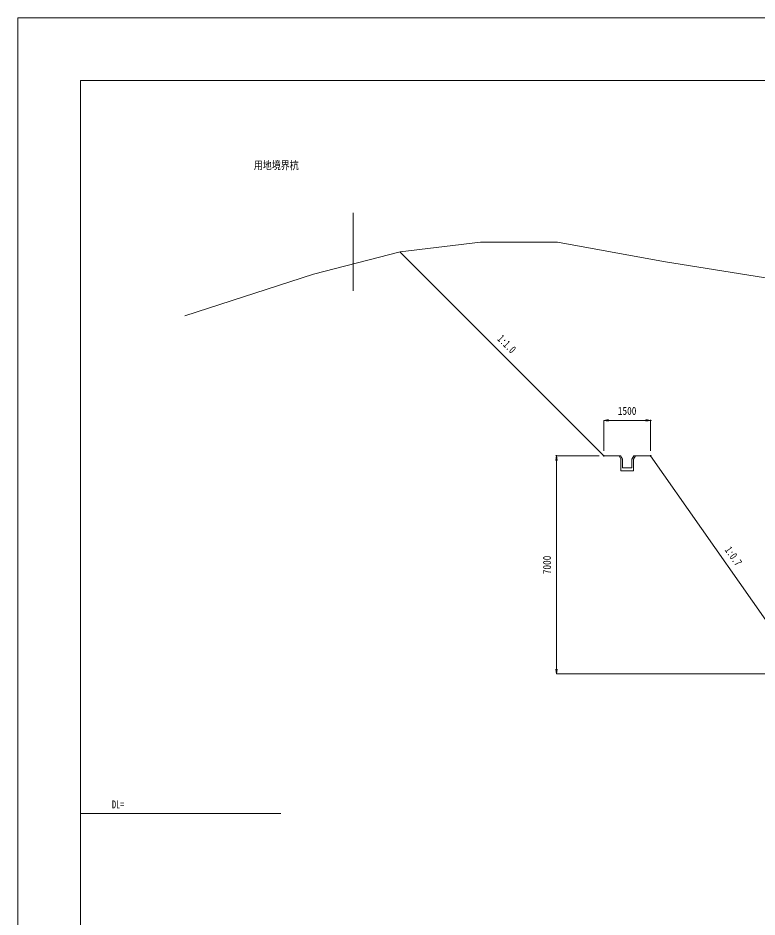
# Model space of a CAD drawing. Units: millimetres, scale not verified. Extents: x -42050 to 42050, y -32200 to 29700.
# Drawn here: x -42050 to -18362, y 874 to 29700 of the extents above; entities that cross this region are included whole.
import ezdxf
from ezdxf.enums import TextEntityAlignment as Align

# ---------------------------------------------------------------- set-up
doc = ezdxf.new("R2010")
doc.units = ezdxf.units.MM
doc.header["$LTSCALE"] = 100
doc.header["$PDMODE"] = 32
doc.header["$PDSIZE"] = 20
for name, color, linetype, lineweight in [('0-0_0', 7, 'Continuous', 18), ('0-2_D-TTL', 134, 'Continuous', 9), ('0-6_D-BGD', 7, 'Continuous', 18), ('0-7_D-BMK', 134, 'Continuous', 9), ('0-8_D-BMK-ROW', 30, 'Continuous', 18), ('0-9_D-BMK-HTXT', 7, 'Continuous', 18), ('0-A_D-STR', 1, 'Continuous', 18), ('0-C_D-STR-STRB', 4, 'Continuous', 18), ('0-D_D-STR-DIM', 7, 'Continuous', 18)]:
    doc.layers.add(name, color=color, linetype=linetype, lineweight=lineweight)
doc.layers.add('0-1_DEFPOINTS', color=7, linetype='Continuous')
doc.layers.add('0-E_D-STR-TXT', color=7, linetype='Continuous')
doc.styles.add('ＭＳ ゴシック', font='')
doc.styles.get('ＭＳ ゴシック').set_extended_font_data('MS Gothic')

# ---------------------------------------------------------------- blocks, each defined once
blk = doc.blocks.new('open_arrow_20')
at = {"layer": '0-0_0'}
blk.add_line((0, 0), (-0.5, 0), dxfattribs=at)
blk.add_lwpolyline([(-3.75, 0.625), (0, 0), (-3.75, -0.625)], dxfattribs=at)
blk = doc.blocks.new('D85')
at = {"layer": '0-1_DEFPOINTS'}
for p in [(8630.94, 22683.15), (9389, 22683.15), (12589, 19183.15)]:
    blk.add_point(p, dxfattribs=at)
at = {"layer": '0-D_D-STR-DIM'}
for p, q in [((9314, 22683.15), (8630.94, 22683.15)), ((8630.94, 19193.15), (8630.94, 22673.15)), ((12514, 19183.15), (8630.94, 19183.15))]:
    blk.add_line(p, q, dxfattribs=at)
at = {"layer": '0-D_D-STR-DIM', "xscale": 20, "yscale": 20}
for p, rotation in [((8630.94, 22683.15), 90), ((8630.94, 19183.15), 270)]:
    blk.add_blockref('open_arrow_20', p, dxfattribs=dict(at, rotation=rotation))
at = {"layer": '0-D_D-STR-DIM', "style": 'ＭＳ ゴシック', "width": 0.85}
blk.add_text('7000', height=128.3, rotation=90, dxfattribs=at).set_placement((8580.94, 20783.26), align=Align.BOTTOM_LEFT)
blk = doc.blocks.new('D87')
at = {"layer": '0-1_DEFPOINTS'}
for p in [(10139, 23248.55), (9389, 22683.15), (10139, 22683.15)]:
    blk.add_point(p, dxfattribs=at)
at = {"layer": '0-D_D-STR-DIM'}
for p, q in [((9389, 22758.15), (9389, 23248.55)), ((9399, 23248.55), (10129, 23248.55)), ((10139, 22758.15), (10139, 23248.55))]:
    blk.add_line(p, q, dxfattribs=at)
at = {"layer": '0-D_D-STR-DIM', "xscale": 20, "yscale": 20, "rotation": 180}
blk.add_blockref('open_arrow_20', (9389, 23248.55), dxfattribs=at)
at = {"layer": '0-D_D-STR-DIM', "xscale": 20, "yscale": 20}
blk.add_blockref('open_arrow_20', (10139, 23248.55), dxfattribs=at)
at = {"layer": '0-D_D-STR-DIM', "style": 'ＭＳ ゴシック', "width": 0.85}
blk.add_text('1500', height=128.3, dxfattribs=at).set_placement((9614.11, 23298.55), align=Align.BOTTOM_LEFT)

msp = doc.modelspace()

# ---------------------------------------------------------------- linework, layer by layer
at = {"layer": '0-0_0'}
msp.add_lwpolyline([(-42050, -29700), (42050, -29700), (42050, 29700), (-42050, 29700)], close=True, dxfattribs=at)
at = {"layer": '0-2_D-TTL'}
for p, q in [((-40050, 27700), (-40050, -27700)), ((40050, 27700), (-39050, 27700))]:
    msp.add_line(p, q, dxfattribs=at)
msp.add_lwpolyline([(-40050, 27700), (40050, 27700), (40050, -27700)], dxfattribs=at)
at = {"layer": '0-6_D-BGD'}
msp.add_lwpolyline([(-36700.9, 20147.8), (-32582.6, 21485.6), (-29802.8, 22206), (-27228.9, 22514.7), (-24758, 22514.7), (-21360.4, 21897.3), (-17551.1, 21279.8), (-15183.1, 21074), (-9829.4, 20868.2), (-5402.2, 21794.4), (-563.3, 22514.7), (3143.1, 22617.6), (7055.4, 22617.6), (10761.9, 22617.6), (14056.4, 22823.5), (17145.1, 23132.2), (20233.8, 23852.6), (22910.7, 24470), (25381.6, 24675.9), (28264.4, 25396.2), (30735.3, 26425.3), (33927, 26631.2), (36295, 27145.7), (38251.1, 26631.2)], dxfattribs=at)
at = {"layer": '0-7_D-BMK'}
msp.add_line((-40050, 4196.6), (-33626.5, 4196.6), dxfattribs=at)
at = {"layer": '0-8_D-BMK-ROW'}
msp.add_line((-31309.9, 20954.2), (-31309.9, 23454.2), dxfattribs=at)
at = {"layer": '0-A_D-STR'}
for points in [[(-22737.4, 15666.3), (-23272, 15666.3), (-29809.9, 22204.2)], [(-16872, 8666.3), (-21772, 15666.3), (-22306.6, 15666.3)]]:
    msp.add_lwpolyline(points, dxfattribs=at)
at = {"layer": '0-C_D-STR-STRB'}
for points in [[(-22259.7, 15666.3), (-22322.5, 15551.3), (-22322.5, 15181.2), (-22721.5, 15181.2), (-22721.5, 15551.3), (-22784.3, 15666.3)], [(-22306.6, 15666.3), (-22369.4, 15551.3), (-22369.4, 15278.4), (-22674.6, 15278.4), (-22674.6, 15551.3), (-22737.4, 15666.3)]]:
    msp.add_lwpolyline(points, dxfattribs=at)

# ---------------------------------------------------------------- block references
at = {"layer": '0-D_D-STR-DIM', "xscale": 2, "yscale": 2}
for name in ['D87', 'D85']:
    msp.add_blockref(name, (-42050, -29700), dxfattribs=at)

# ---------------------------------------------------------------- texts
at = {"layer": '0-9_D-BMK-HTXT', "style": 'ＭＳ ゴシック'}
for s, width, p in [('用地境界杭', 0.8, (-34490.6, 24770.8)), ('DL=', 0.75, (-39037, 4279.6))]:
    msp.add_text(s, height=256.6, dxfattribs=dict(at, width=width)).set_placement(p, align=Align.BOTTOM_LEFT)
at = {"layer": '0-E_D-STR-TXT', "style": 'ＭＳ ゴシック', "width": 0.75}
for s, rotation, p in [('1:1.0', 314.961, (-26758.1, 19334)), ('1:0.7', 304.992, (-19470.5, 12596.4))]:
    msp.add_text(s, height=256.6, rotation=rotation, dxfattribs=at).set_placement(p, align=Align.BOTTOM_LEFT)

doc.saveas('drawing.dxf')
